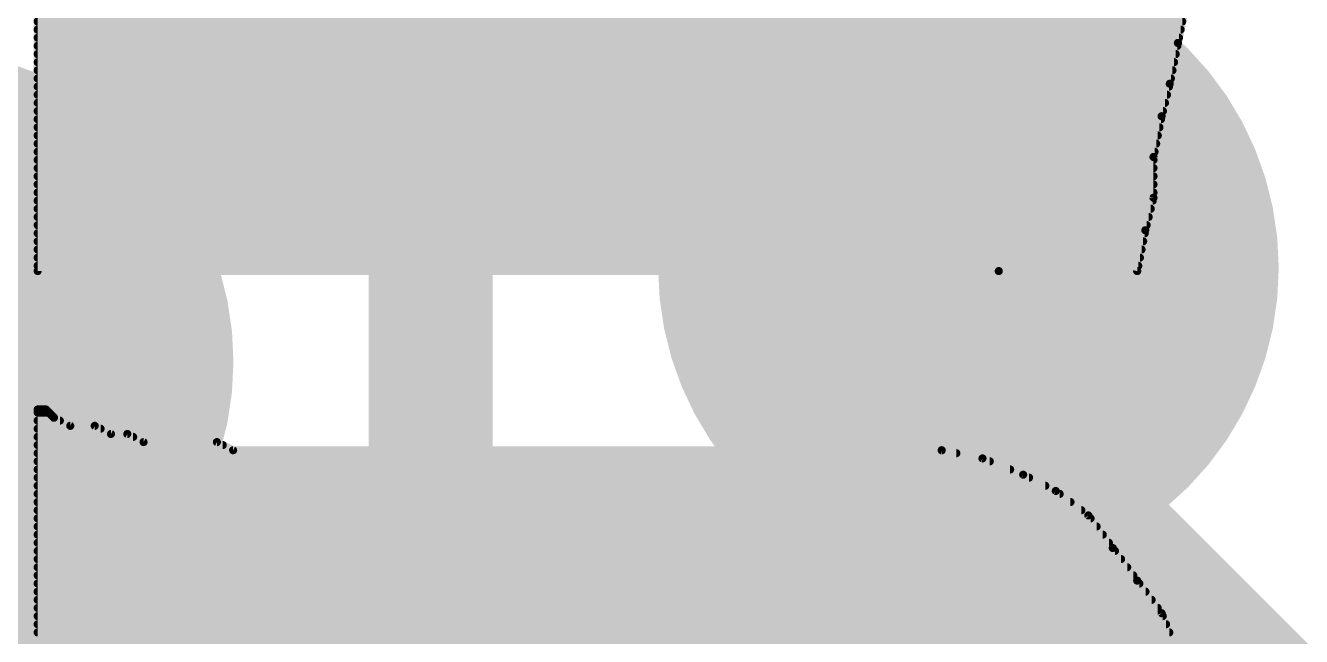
# Model space of a CAD drawing. Extents: x -33 to 74, y -20 to 37.
# Drawn here: x 8.139 to 9.705, y 10.495 to 11.245 of the extents above; entities that cross this region are included whole.
import ezdxf

# ---------------------------------------------------------------- set-up
doc = ezdxf.new("R2010")
doc.units = 0
for name, color, linetype in [('1', 12, 'CONTINUOUS'), ('16', 132, 'CONTINUOUS'), ('18', 110, 'CONTINUOUS'), ('22', 40, 'CONTINUOUS')]:
    doc.layers.add(name, color=color, linetype=linetype)

# ---------------------------------------------------------------- blocks, each defined once
blk = doc.blocks.new('ROUNDV')
at = {"const_width": 0.5}
blk.add_lwpolyline([(0, -0.25, 1), (0, 0.25, 1), (0, -0.25)], format="xyb", dxfattribs=at)

msp = doc.modelspace()

# ---------------------------------------------------------------- linework, layer by layer
at = {"layer": '1'}
for points, const_width in [([(9.14, 10.791), (9.2964, 10.9474)], 0.1524), ([(8.14, 10.7054), (8.013, 10.8324)], 0.254), ([(9.14, 9.466), (9.14, 10.791)], 0.1524), ([(8.14, 9.466), (8.14, 10.7054)], 0.254), ([(9.64, 10.287), (10.0972, 10.7442)], 0.1524)]:
    msp.add_lwpolyline(points, dxfattribs=dict(at, const_width=const_width))
for points, const_width in [([(9.3233, 10.9205, 1), (9.2695, 10.9743)], 0.0762), ([(9.1781, 10.791, 1), (9.1019, 10.791)], 0.0762), ([(9.1131, 10.8179, 1), (9.1669, 10.7641)], 0.0762), ([(8.2035, 10.7054, 1), (8.0765, 10.7054)], 0.127), ([(8.0951, 10.6605, 1), (8.1849, 10.7503)], 0.127)]:
    msp.add_lwpolyline(points, format="xyb", dxfattribs=dict(at, const_width=const_width))
at = {"layer": '16', "const_width": 0.1524}
for points in [[(8.636, 10.414), (8.636, 12.1158)], [(9.2964, 10.795), (9.2964, 10.9474)], [(10.2616, 9.8298), (9.2964, 10.795)]]:
    msp.add_lwpolyline(points, dxfattribs=at)
at = {"layer": '16', "const_width": 0.0762}
for points in [[(9.3345, 10.9474, 1), (9.2583, 10.9474)], [(9.3233, 10.8219, 1), (9.2695, 10.7681)], [(9.2583, 10.795, 1), (9.3345, 10.795)]]:
    msp.add_lwpolyline(points, format="xyb", dxfattribs=at)
at = {"layer": '22', "const_width": 0.01}
for points in [[(8.1536, 11.3336), (8.1536, 10.9436)], [(9.5536, 11.2236), (9.5636, 11.2736)], [(8.1536, 11.25), (9.5589, 11.25)], [(8.1536, 11.24), (9.5569, 11.24)], [(8.1536, 11.23), (9.5549, 11.23)], [(8.1536, 11.22), (9.5529, 11.22)], [(9.5436, 11.1736), (9.5536, 11.2236)], [(8.1536, 11.21), (9.5509, 11.21)], [(8.1536, 11.2), (9.5489, 11.2)], [(8.1536, 11.19), (9.5469, 11.19)], [(8.1536, 11.18), (9.5449, 11.18)], [(8.1536, 11.17), (9.5427, 11.17)], [(9.5336, 11.1336), (9.5436, 11.1736)], [(8.1536, 11.16), (9.5402, 11.16)], [(8.1536, 11.15), (9.5377, 11.15)], [(8.1536, 11.14), (9.5352, 11.14)], [(8.1536, 11.13), (9.5329, 11.13)], [(8.1536, 11.12), (9.5309, 11.12)], [(9.5236, 11.0836), (9.5336, 11.1336)], [(8.1536, 11.11), (9.5289, 11.11)], [(8.1536, 11.1), (9.5269, 11.1)], [(8.1536, 11.09), (9.5249, 11.09)], [(8.1536, 11.08), (9.5236, 11.08)], [(9.5236, 11.0336), (9.5236, 11.0836)], [(8.1536, 11.07), (9.5236, 11.07)], [(8.1536, 11.06), (9.5236, 11.06)], [(8.1536, 11.05), (9.5236, 11.05)], [(8.1536, 11.04), (9.5236, 11.04)], [(8.1536, 11.03), (9.5227, 11.03)], [(9.5136, 10.9936), (9.5236, 11.0336)], [(8.1536, 11.02), (9.5202, 11.02)], [(8.1536, 11.01), (9.5177, 11.01)], [(8.1536, 11), (9.5152, 11)], [(9.5036, 10.9436), (9.5136, 10.9936)], [(8.1536, 10.99), (9.5129, 10.99)], [(8.1536, 10.98), (9.5109, 10.98)], [(8.1536, 10.97), (9.5089, 10.97)], [(8.1536, 10.96), (9.5069, 10.96)], [(8.1536, 10.95), (9.5049, 10.95)], [(8.1536, 10.9436), (9.3336, 10.9436)], [(9.3336, 10.9436), (9.5036, 10.9436)], [(8.1636, 10.7736), (8.1536, 10.7736)], [(8.1536, 10.7736), (8.1536, 10.3836)], [(8.1736, 10.7636), (8.1636, 10.7736)], [(8.1536, 10.77), (8.1672, 10.77)], [(8.1536, 10.76), (8.1808, 10.76)], [(8.1936, 10.7536), (8.1736, 10.7636)], [(8.1536, 10.75), (8.2308, 10.75)], [(8.2236, 10.7536), (8.1936, 10.7536)], [(8.2436, 10.7436), (8.2236, 10.7536)], [(8.2636, 10.7436), (8.2436, 10.7436)], [(8.2836, 10.7336), (8.2636, 10.7436)], [(8.1536, 10.74), (8.2708, 10.74)], [(8.1536, 10.73), (8.3808, 10.73)], [(8.3736, 10.7336), (8.2836, 10.7336)], [(8.3936, 10.7236), (8.3736, 10.7336)], [(8.1536, 10.72), (9.2816, 10.72)], [(9.2636, 10.7236), (8.3936, 10.7236)], [(9.3136, 10.7136), (9.2636, 10.7236)], [(9.3636, 10.6936), (9.3136, 10.7136)], [(8.1536, 10.71), (9.3226, 10.71)], [(8.1536, 10.7), (9.3476, 10.7)], [(8.1536, 10.69), (9.3708, 10.69)], [(8.1536, 10.68), (9.3908, 10.68)], [(9.4036, 10.6736), (9.3636, 10.6936)], [(8.1536, 10.67), (9.4084, 10.67)], [(9.4436, 10.6436), (9.4036, 10.6736)], [(8.1536, 10.66), (9.4217, 10.66)], [(8.1536, 10.65), (9.4351, 10.65)], [(8.1536, 10.64), (9.4463, 10.64)], [(9.4736, 10.6036), (9.4436, 10.6436)], [(8.1536, 10.63), (9.4538, 10.63)], [(8.1536, 10.62), (9.4613, 10.62)], [(8.1536, 10.61), (9.4688, 10.61)], [(9.5036, 10.5636), (9.4736, 10.6036)], [(8.1536, 10.6), (9.4763, 10.6)], [(8.1536, 10.59), (9.4838, 10.59)], [(8.1536, 10.58), (9.4913, 10.58)], [(8.1536, 10.57), (9.4988, 10.57)], [(8.1536, 10.56), (9.5063, 10.56)], [(9.5336, 10.5236), (9.5036, 10.5636)], [(8.1536, 10.55), (9.5138, 10.55)], [(8.1536, 10.54), (9.5213, 10.54)], [(8.1536, 10.53), (9.5288, 10.53)], [(9.5536, 10.4736), (9.5336, 10.5236)], [(8.1536, 10.52), (9.535, 10.52)], [(8.1536, 10.51), (9.539, 10.51)], [(8.1536, 10.5), (9.543, 10.5)], [(8.1536, 10.49), (9.547, 10.49)]]:
    msp.add_lwpolyline(points, dxfattribs=at)
at = {"layer": '22', "const_width": 0.005}
for points in [[(8.1536, 11.2525, 1), (8.1536, 11.2475)], [(9.5589, 11.2475, 1), (9.5589, 11.2525)], [(8.1536, 11.2425, 1), (8.1536, 11.2375)], [(8.1536, 11.2325, 1), (8.1536, 11.2275)], [(9.5549, 11.2275, 1), (9.5549, 11.2325)], [(9.5569, 11.2375, 1), (9.5569, 11.2425)], [(8.1536, 11.2225, 1), (8.1536, 11.2175)], [(9.5561, 11.2231, 1), (9.5511, 11.2241)], [(9.5511, 11.2241, 1), (9.5561, 11.2231)], [(9.5529, 11.2175, 1), (9.5529, 11.2225)], [(8.1536, 11.2125, 1), (8.1536, 11.2075)], [(8.1536, 11.2025, 1), (8.1536, 11.1975)], [(9.5489, 11.1975, 1), (9.5489, 11.2025)], [(9.5509, 11.2075, 1), (9.5509, 11.2125)], [(8.1536, 11.1925, 1), (8.1536, 11.1875)], [(9.5469, 11.1875, 1), (9.5469, 11.1925)], [(8.1536, 11.1825, 1), (8.1536, 11.1775)], [(8.1536, 11.1725, 1), (8.1536, 11.1675)], [(9.5411, 11.1741, 1), (9.5461, 11.1731)], [(9.546, 11.173, 1), (9.5412, 11.1742)], [(9.5427, 11.1675, 1), (9.5427, 11.1725)], [(9.5449, 11.1775, 1), (9.5449, 11.1825)], [(8.1536, 11.1625, 1), (8.1536, 11.1575)], [(8.1536, 11.1525, 1), (8.1536, 11.1475)], [(9.5377, 11.1475, 1), (9.5377, 11.1525)], [(9.5402, 11.1575, 1), (9.5402, 11.1625)], [(8.1536, 11.1425, 1), (8.1536, 11.1375)], [(9.5352, 11.1375, 1), (9.5352, 11.1425)], [(8.1536, 11.1325, 1), (8.1536, 11.1275)], [(8.1536, 11.1225, 1), (8.1536, 11.1175)], [(9.5309, 11.1175, 1), (9.5309, 11.1225)], [(9.5361, 11.1331, 1), (9.5311, 11.1341)], [(9.5312, 11.1342, 1), (9.536, 11.133)], [(9.5329, 11.1275, 1), (9.5329, 11.1325)], [(8.1536, 11.1125, 1), (8.1536, 11.1075)], [(9.5289, 11.1075, 1), (9.5289, 11.1125)], [(8.1536, 11.1025, 1), (8.1536, 11.0975)], [(8.1536, 11.0925, 1), (8.1536, 11.0875)], [(9.5249, 11.0875, 1), (9.5249, 11.0925)], [(9.5269, 11.0975, 1), (9.5269, 11.1025)], [(8.1536, 11.0825, 1), (8.1536, 11.0775)], [(9.5261, 11.0836, 1), (9.5211, 11.0836)], [(9.5211, 11.0841, 1), (9.5261, 11.0831)], [(9.5236, 11.0775, 1), (9.5236, 11.0825)], [(8.1536, 11.0725, 1), (8.1536, 11.0675)], [(8.1536, 11.0625, 1), (8.1536, 11.0575)], [(9.5236, 11.0675, 1), (9.5236, 11.0725)], [(9.5236, 11.0575, 1), (9.5236, 11.0625)], [(8.1536, 11.0525, 1), (8.1536, 11.0475)], [(8.1536, 11.0425, 1), (8.1536, 11.0375)], [(9.5236, 11.0475, 1), (9.5236, 11.0525)], [(9.5236, 11.0375, 1), (9.5236, 11.0425)], [(8.1536, 11.0325, 1), (8.1536, 11.0275)], [(9.5211, 11.0336, 1), (9.5261, 11.0336)], [(9.526, 11.033, 1), (9.5212, 11.0342)], [(9.5227, 11.0275, 1), (9.5227, 11.0325)], [(8.1536, 11.0225, 1), (8.1536, 11.0175)], [(8.1536, 11.0125, 1), (8.1536, 11.0075)], [(9.5177, 11.0075, 1), (9.5177, 11.0125)], [(9.5202, 11.0175, 1), (9.5202, 11.0225)], [(8.1536, 11.0025, 1), (8.1536, 10.9975)], [(9.5161, 10.9931, 1), (9.5111, 10.9941)], [(9.5152, 10.9975, 1), (9.5152, 11.0025)], [(8.1536, 10.9925, 1), (8.1536, 10.9875)], [(8.1536, 10.9825, 1), (8.1536, 10.9775)], [(9.5109, 10.9775, 1), (9.5109, 10.9825)], [(9.5112, 10.9942, 1), (9.516, 10.993)], [(9.5129, 10.9875, 1), (9.5129, 10.9925)], [(8.1536, 10.9725, 1), (8.1536, 10.9675)], [(9.5089, 10.9675, 1), (9.5089, 10.9725)], [(8.1536, 10.9625, 1), (8.1536, 10.9575)], [(8.1536, 10.9525, 1), (8.1536, 10.9475)], [(9.5049, 10.9475, 1), (9.5049, 10.9525)], [(9.5069, 10.9575, 1), (9.5069, 10.9625)], [(8.1536, 10.9461, 1), (8.1536, 10.9411)], [(8.1511, 10.9436, 1), (8.1561, 10.9436)], [(9.3336, 10.9461, 1), (9.3336, 10.9411)], [(9.3336, 10.9411, 1), (9.3336, 10.9461)], [(9.5011, 10.9441, 1), (9.5061, 10.9431)], [(9.5036, 10.9411, 1), (9.5036, 10.9461)], [(8.1536, 10.7761, 1), (8.1536, 10.7711)], [(8.1561, 10.7736, 1), (8.1511, 10.7736)], [(8.1654, 10.7754, 1), (8.1618, 10.7718)], [(8.1636, 10.7711, 1), (8.1636, 10.7761)], [(8.1536, 10.7725, 1), (8.1536, 10.7675)], [(8.1536, 10.7625, 1), (8.1536, 10.7575)], [(8.1672, 10.7675, 1), (8.1672, 10.7725)], [(8.1747, 10.7658, 1), (8.1725, 10.7614)], [(8.1718, 10.7618, 1), (8.1754, 10.7654)], [(8.1808, 10.7575, 1), (8.1808, 10.7625)], [(8.1536, 10.7525, 1), (8.1536, 10.7475)], [(8.1936, 10.7561, 1), (8.1936, 10.7511)], [(8.1925, 10.7514, 1), (8.1947, 10.7558)], [(8.2247, 10.7558, 1), (8.2225, 10.7514)], [(8.2236, 10.7511, 1), (8.2236, 10.7561)], [(8.2308, 10.7475, 1), (8.2308, 10.7525)], [(8.2436, 10.7461, 1), (8.2436, 10.7411)], [(8.2425, 10.7414, 1), (8.2447, 10.7458)], [(8.2647, 10.7458, 1), (8.2625, 10.7414)], [(8.2636, 10.7411, 1), (8.2636, 10.7461)], [(8.1536, 10.7425, 1), (8.1536, 10.7375)], [(8.1536, 10.7325, 1), (8.1536, 10.7275)], [(8.2708, 10.7375, 1), (8.2708, 10.7425)], [(8.2836, 10.7361, 1), (8.2836, 10.7311)], [(8.2825, 10.7314, 1), (8.2847, 10.7358)], [(8.3747, 10.7358, 1), (8.3725, 10.7314)], [(8.3736, 10.7311, 1), (8.3736, 10.7361)], [(8.3808, 10.7275, 1), (8.3808, 10.7325)], [(8.1536, 10.7225, 1), (8.1536, 10.7175)], [(8.3936, 10.7261, 1), (8.3936, 10.7211)], [(8.3925, 10.7214, 1), (8.3947, 10.7258)], [(9.2641, 10.7261, 1), (9.2631, 10.7211)], [(9.2636, 10.7211, 1), (9.2636, 10.7261)], [(9.2816, 10.7175, 1), (9.2816, 10.7225)], [(9.3145, 10.7159, 1), (9.3127, 10.7113)], [(9.3131, 10.7111, 1), (9.3141, 10.7161)], [(8.1536, 10.7125, 1), (8.1536, 10.7075)], [(8.1536, 10.7025, 1), (8.1536, 10.6975)], [(9.3226, 10.7075, 1), (9.3226, 10.7125)], [(9.3476, 10.6975, 1), (9.3476, 10.7025)], [(8.1536, 10.6925, 1), (8.1536, 10.6875)], [(8.1536, 10.6825, 1), (8.1536, 10.6775)], [(9.3647, 10.6958, 1), (9.3625, 10.6914)], [(9.3627, 10.6913, 1), (9.3645, 10.6959)], [(9.3708, 10.6875, 1), (9.3708, 10.6925)], [(9.3908, 10.6775, 1), (9.3908, 10.6825)], [(8.1536, 10.6725, 1), (8.1536, 10.6675)], [(9.4051, 10.6756, 1), (9.4021, 10.6716)], [(9.4025, 10.6714, 1), (9.4047, 10.6758)], [(9.4084, 10.6675, 1), (9.4084, 10.6725)], [(8.1536, 10.6625, 1), (8.1536, 10.6575)], [(8.1536, 10.6525, 1), (8.1536, 10.6475)], [(9.4217, 10.6575, 1), (9.4217, 10.6625)], [(9.4351, 10.6475, 1), (9.4351, 10.6525)], [(8.1536, 10.6425, 1), (8.1536, 10.6375)], [(9.4456, 10.6451, 1), (9.4416, 10.6421)], [(9.4421, 10.6416, 1), (9.4451, 10.6456)], [(9.4463, 10.6375, 1), (9.4463, 10.6425)], [(8.1536, 10.6325, 1), (8.1536, 10.6275)], [(8.1536, 10.6225, 1), (8.1536, 10.6175)], [(9.4538, 10.6275, 1), (9.4538, 10.6325)], [(9.4613, 10.6175, 1), (9.4613, 10.6225)], [(8.1536, 10.6125, 1), (8.1536, 10.6075)], [(9.4688, 10.6075, 1), (9.4688, 10.6125)], [(9.4756, 10.6051, 1), (9.4716, 10.6021)], [(9.4716, 10.6021, 1), (9.4756, 10.6051)], [(8.1536, 10.6025, 1), (8.1536, 10.5975)], [(8.1536, 10.5925, 1), (8.1536, 10.5875)], [(9.4763, 10.5975, 1), (9.4763, 10.6025)], [(9.4838, 10.5875, 1), (9.4838, 10.5925)], [(8.1536, 10.5825, 1), (8.1536, 10.5775)], [(8.1536, 10.5725, 1), (8.1536, 10.5675)], [(9.4913, 10.5775, 1), (9.4913, 10.5825)], [(9.4988, 10.5675, 1), (9.4988, 10.5725)], [(8.1536, 10.5625, 1), (8.1536, 10.5575)], [(9.5056, 10.5651, 1), (9.5016, 10.5621)], [(9.5016, 10.5621, 1), (9.5056, 10.5651)], [(9.5063, 10.5575, 1), (9.5063, 10.5625)], [(8.1536, 10.5525, 1), (8.1536, 10.5475)], [(8.1536, 10.5425, 1), (8.1536, 10.5375)], [(9.5138, 10.5475, 1), (9.5138, 10.5525)], [(9.5213, 10.5375, 1), (9.5213, 10.5425)], [(8.1536, 10.5325, 1), (8.1536, 10.5275)], [(9.5288, 10.5275, 1), (9.5288, 10.5325)], [(9.5359, 10.5245, 1), (9.5313, 10.5227)], [(8.1536, 10.5225, 1), (8.1536, 10.5175)], [(8.1536, 10.5125, 1), (8.1536, 10.5075)], [(9.5316, 10.5221, 1), (9.5356, 10.5251)], [(9.535, 10.5175, 1), (9.535, 10.5225)], [(9.539, 10.5075, 1), (9.539, 10.5125)], [(8.1536, 10.5025, 1), (8.1536, 10.4975)], [(9.543, 10.4975, 1), (9.543, 10.5025)]]:
    msp.add_lwpolyline(points, format="xyb", dxfattribs=at)

# ---------------------------------------------------------------- block references
at = {"layer": '18', "xscale": 0.762, "yscale": 0.762}
for p in [(9.2964, 10.9474), (9.2964, 10.9474), (8.013, 10.8324), (8.013, 10.8324)]:
    msp.add_blockref('ROUNDV', p, dxfattribs=at)

doc.saveas('drawing.dxf')
